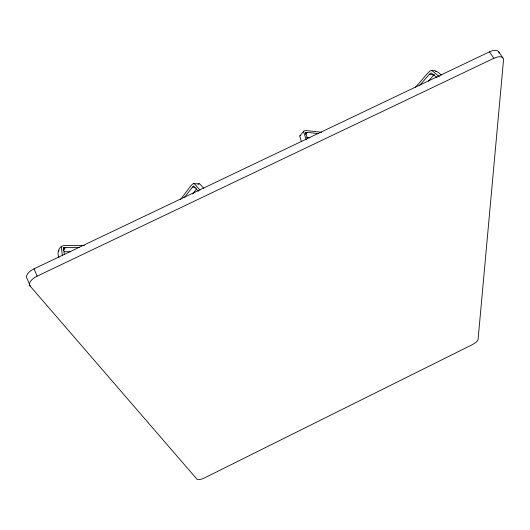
<?xml version="1.0" encoding="UTF-8"?>
<svg xmlns="http://www.w3.org/2000/svg" width="530" height="530" viewBox="0 0 530 530"><rect width="100%" height="100%" fill="white"/><g stroke="black" fill="none" stroke-linecap="round" stroke-linejoin="round"><path stroke-width="0.79" d="M84.369 245.582L64.706 245.489C59.267 245.337 56.452 252.956 58.976 257.315M61.301 246.662L62.321 255.381M321.544 132.268L306.161 130.612L304.074 130.883L303.597 131.804L306.227 139.874M303.716 131.195L299.761 136.084L301.318 141.437M63.249 248.808L64.103 247.576L65.137 247.404L79.487 247.437M63.13 249.352L64.415 247.497M63.474 249.292L64.759 247.437M63.421 249.875L65.137 247.404M63.421 250.478L65.561 247.391M180.366 199.75L191.231 185.295L193.152 183.652L199.737 183.877L203.871 188.514M184.228 197.644L193.477 185.97L198.432 191.343M58.313 251.001L59.009 250.379M192.695 193.927L196.656 188.7M305.32 133.56L306.857 132.361L318.722 133.613M305.591 133.534L306.559 132.361M305.406 134.117L306.857 132.361M305.75 134.143L307.195 132.387M415.354 87.443L428.326 72.491C431.685 67.999 438.674 71.596 441.192 75.214M419.667 85.423L429.413 74.22L431.069 72.901L437.051 77.645M428.373 81.15L434.381 74.352M299.861 135.892L300.768 135.375M198.021 184.274L199.247 183.777M30.25 286.207A12.21 5.969 -20.8 0 1 37.14 276.163L493.827 58.307A11.945 5.525 -35.8 0 1 503.5 60.221L478.08 339.478A6.983 2.054 -29.8 0 1 471.76 344.937L204.825 477.762A7.155 2.127 -25.1 0 1 197.041 479.272L30.25 286.207L27.249 278.893A12.17 6.029 -20.7 0 1 34.086 268.809L489.442 51.874A11.905 5.578 -35.9 0 1 499.114 53.007M64.103 247.576L63.421 247.921L64.329 254.38M435.441 71.272L436.097 71.192M306.287 132.387L305.565 132.685L307.552 138.794M64.196 251.71L70.742 251.717M192.132 187.15L195.285 187.289M193.735 183.519L194.424 183.744L199.969 190.137M306.625 137.403L309.918 137.74M429.413 74.22L433.778 74.955M431.731 70.437L439.317 76.598M498.571 51.609L502.957 57.995M489.442 51.874L493.827 58.307M34.086 268.809L37.14 276.163"/></g></svg>
